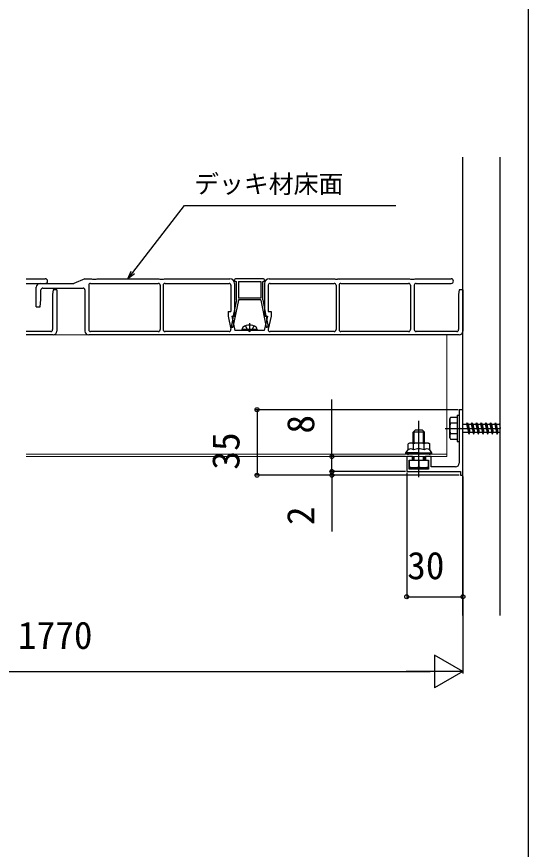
# Model space of a CAD drawing. Units: millimetres, scale not verified. Extents: x -875 to 875, y -1305 to 1298.
# Drawn here: x 601.5 to 875, y 540.3 to 985.4 of the extents above; entities that cross this region are included whole.
import ezdxf
from ezdxf.enums import TextEntityAlignment as Align

# ---------------------------------------------------------------- set-up
doc = ezdxf.new("R2010")
doc.units = ezdxf.units.MM
doc.header["$LTSCALE"] = 8
for name, color, linetype in [('0-2_YKK_11', 7, 'Continuous'), ('0-5_YKK_13', 4, 'Continuous'), ('0-6_YKK_D', 6, 'Continuous'), ('0-7_YKK_ZWAK', 7, 'Continuous'), ('0-8_YSS_K', 3, 'Continuous')]:
    doc.layers.add(name, color=color, linetype=linetype)
doc.layers.add('0-4_YKK_12', color=2, linetype='Continuous', lineweight=18)
doc.styles.add('ＭＳ ゴシック', font='')
doc.styles.get('ＭＳ ゴシック').set_extended_font_data('MS Gothic')

msp = doc.modelspace()

# ---------------------------------------------------------------- linework, layer by layer
at = {"layer": '0-2_YKK_11'}
for points in [[(840, 740.3), (840, 775.3), (838, 775.3), (838, 765.758), (838.12, 765.575), (838.12, 765.025), (838, 764.842), (838, 746.8)], [(836, 744.8), (823, 744.8), (823, 750.3), (820, 750.3), (820, 748.3), (821.7, 748.3), (821.7, 743.6), (811.3, 743.6), (811.3, 748.3), (813, 748.3), (813, 750.3), (810, 750.3), (810, 742.3), (838.8, 742.3), (838.8, 740.3), (840, 740.3)]]:
    msp.add_lwpolyline(points, dxfattribs=at)
msp.add_arc((836, 746.8), 2, 270.00001, 359.99999, dxfattribs=at)
at = {"layer": '0-4_YKK_12'}
for p, q in [((831.5, 815.3), (606.5, 815.3)), ((831.5, 750.3), (831.5, 815.3)), ((831.5, 751.5), (606.5, 751.5)), ((831.5, 750.3), (606.5, 750.3))]:
    msp.add_line(p, q, dxfattribs=at)
at = {"layer": '0-5_YKK_13'}
for p, q in [((606.5, 845.3), (616.75, 845.3)), ((606.5, 842.8), (616.75, 842.8)), ((614, 842.8), (632, 842.8)), ((638, 845.3), (632, 842.8)), ((638, 845.3), (641.5, 845.3)), ((640, 841.8), (640, 818.1)), ((641, 842.8), (677.2, 842.8)), ((641.5, 845.3), (642, 845)), ((642, 845), (644, 845)), ((644, 845), (644.5, 845.3)), ((644.5, 845.3), (677.5, 845.3)), ((677.5, 845.3), (678, 845)), ((678.2, 841.8), (678.2, 818.1)), ((679.8, 841.8), (679.8, 818.1)), ((680, 845), (680.5, 845.3)), ((680.5, 845.3), (715.5, 845.3)), ((680.8, 842.8), (715, 842.8)), ((716, 841.8), (716, 827.8)), ((718, 844.8), (718, 844.4)), ((718, 842.8), (718, 825.3)), ((733.5, 845.3), (718.5, 845.3)), ((718.5, 843.9), (719, 843.9)), ((719, 834), (719, 843.9)), ((720, 843.9), (720, 835)), ((720, 843.9), (732, 843.9)), ((732, 843.9), (732, 835)), ((733, 834), (733, 843.9)), ((733, 843.9), (733.5, 843.9)), ((734, 844.4), (734, 844.8)), ((734, 842.8), (734, 825.3)), ((736, 841.8), (736, 827.8)), ((736.5, 845.3), (771.5, 845.3)), ((737, 842.8), (771.2, 842.8)), ((771.5, 845.3), (772, 845)), ((772, 845), (773, 845)), ((772.2, 841.8), (772.2, 818.1)), ((774, 845), (773, 845)), ((773.8, 841.8), (773.8, 818.1)), ((774, 845), (774.5, 845.3)), ((774.5, 845.3), (811.5, 845.3)), ((774.8, 842.8), (811, 842.8)), ((811.5, 845.3), (812, 845)), ((812, 845), (814, 845)), ((812, 841.8), (812, 818.1)), ((814, 845), (814.5, 845.3)), ((814, 841.8), (814, 818.1)), ((814.5, 845.3), (833.75, 845.3)), ((815, 842.8), (833.75, 842.8)), ((612, 830.3), (612, 840.8)), ((614.5, 834.3), (614.5, 839.3)), ((615.5, 840.3), (637, 840.3)), ((620.7, 836.9), (620.7, 818.1)), ((623, 839.3), (623, 817.3)), ((638, 839.3), (638, 817.3)), ((838, 839.3), (837.7, 836.9)), ((837.7, 836.9), (837.7, 818.1)), ((840, 839.3), (838, 839.3)), ((840, 839.3), (840, 817.3)), ((614, 830.3), (614.5, 834.3)), ((720, 833.899), (717.067, 819.5)), ((719, 834), (717.269, 825.5)), ((732, 835), (720, 835)), ((732, 834), (720, 834)), ((720, 834), (720, 833.899)), ((732, 834), (732, 833.899)), ((732, 833.899), (734.933, 819.5)), ((733, 834), (734.731, 825.5)), ((612, 830.3), (614, 830.3)), ((714.5, 827.8), (716, 827.8)), ((714.5, 827.8), (714.5, 825.3)), ((714.5, 825.3), (716.019, 818.312)), ((716.969, 824.027), (716.25, 820.5)), ((716.5, 825.3), (718, 825.3)), ((716.5, 825.3), (718.174, 817.6)), ((716.969, 825.2), (716.969, 824.027)), ((735.5, 825.3), (733.826, 817.6)), ((734, 825.3), (735.5, 825.3)), ((737.5, 825.3), (735.981, 818.312)), ((736, 827.8), (737.5, 827.8)), ((737.5, 827.8), (737.5, 825.3)), ((716.25, 820.5), (716.337, 819.5)), ((716.337, 819.5), (717.067, 819.5)), ((726, 821.5), (726, 817.6)), ((734.933, 819.5), (735.663, 819.5)), ((735.75, 820.5), (735.663, 819.5)), ((619.7, 817.1), (606.5, 817.1)), ((621, 815.3), (606.5, 815.3)), ((838, 815.3), (640, 815.3)), ((677.2, 817.1), (641, 817.1)), ((715.042, 817.1), (680.8, 817.1)), ((725.5, 817.6), (718.174, 817.6)), ((722, 818.1), (722.141, 818.902)), ((730, 818.1), (722, 818.1)), ((722, 818.1), (722.088, 817.6)), ((729.912, 817.6), (722.088, 817.6)), ((733.826, 817.6), (726.5, 817.6)), ((730, 818.1), (729.859, 818.902)), ((730, 818.1), (729.912, 817.6)), ((771.2, 817.1), (736.958, 817.1)), ((811, 817.1), (774.8, 817.1)), ((836.7, 817.1), (815, 817.1)), ((833, 770.3), (833.433, 771.05)), ((833, 760.3), (833, 770.3)), ((837, 771.05), (833.431, 771.05)), ((837, 772.3), (837, 758.3)), ((837, 772.3), (838, 772.3)), ((837, 771.05), (837, 759.55)), ((838, 772.3), (838, 758.3)), ((816.5, 739.3), (816.5, 769.3)), ((837, 768.187), (833.447, 768.187)), ((840, 767.55), (842, 767.55)), ((842.5, 768.3), (843.25, 762.3)), ((842.75, 767.55), (843.75, 763.05)), ((842.75, 767.55), (844.5, 767.55)), ((844.5, 767.55), (845, 768.3)), ((844.5, 767.55), (845.5, 763.05)), ((845, 768.3), (845.75, 762.3)), ((845, 768.3), (845.25, 767.55)), ((845.25, 767.55), (846.25, 763.05)), ((845.25, 767.55), (847, 767.55)), ((847.5, 768.3), (848.25, 762.3)), ((847.75, 767.55), (849.5, 767.55)), ((847.75, 767.55), (848.75, 763.05)), ((850, 768.3), (850.75, 762.3)), ((850.25, 767.55), (852, 767.55)), ((850.25, 767.55), (851.25, 763.05)), ((852.5, 768.3), (853.25, 762.3)), ((852.75, 767.55), (854.5, 767.55)), ((852.75, 767.55), (853.75, 763.05)), ((855, 768.3), (855.75, 762.3)), ((855.25, 767.55), (857, 767.55)), ((855.25, 767.55), (856.25, 763.05)), ((857.5, 768.3), (858.25, 762.3)), ((857.75, 767.55), (859.5, 767.55)), ((857.75, 767.55), (858.75, 763.05)), ((859.5, 767.55), (860, 768.3)), ((859.5, 767.55), (860, 765.3)), ((819.5, 763.3), (813.5, 763.3)), ((814.04, 757.5), (814.04, 763.84)), ((818.96, 757.5), (818.96, 763.84)), ((830.5, 765.3), (860, 765.3)), ((837, 762.413), (833.447, 762.413)), ((843, 763.05), (840, 763.05)), ((845.5, 763.05), (843.75, 763.05)), ((845.5, 763.05), (845.75, 762.3)), ((845.75, 762.3), (846.25, 763.05)), ((848, 763.05), (846.25, 763.05)), ((850.5, 763.05), (848.75, 763.05)), ((853, 763.05), (851.25, 763.05)), ((855.5, 763.05), (853.75, 763.05)), ((858, 763.05), (856.25, 763.05)), ((860, 763.05), (858.75, 763.05)), ((811.5, 757.5), (810.726, 757.053)), ((810.726, 753.9), (810.726, 757.053)), ((821.5, 757.5), (811.5, 757.5)), ((813.613, 753.9), (813.613, 757.053)), ((819.387, 753.9), (819.387, 757.053)), ((821.5, 757.5), (822.274, 757.053)), ((822.274, 753.9), (822.274, 757.053)), ((833, 760.3), (833.433, 759.55)), ((833.431, 759.55), (837, 759.55)), ((837, 758.3), (838, 758.3)), ((809.5, 751.5), (809.5, 752.3)), ((823.5, 751.5), (823.5, 752.3)), ((823.5, 751.5), (809.5, 751.5)), ((813.5, 748.3), (813.5, 750.3)), ((814.04, 748.3), (814.04, 750.3)), ((816.5, 748.3), (816.5, 744.733)), ((818.96, 748.3), (818.96, 750.3)), ((819.5, 748.3), (819.5, 750.3))]:
    msp.add_line(p, q, dxfattribs=at)
for points in [[(678, 845), (679, 845), (680, 845)], [(623, 839.3), (621, 839.3), (620.7, 836.9)], [(735.031, 825.2), (735.031, 824.027), (735.75, 820.5)], [(723.742, 820.095), (724.855, 817.863), (725.349, 817.6)], [(728.258, 820.095), (727.145, 817.863), (726.651, 817.6)], [(842, 767.55), (842.5, 768.3), (842.75, 767.55)], [(842, 767.55), (843, 763.05), (843.25, 762.3), (843.75, 763.05)], [(847, 767.55), (847.5, 768.3), (847.75, 767.55)], [(847, 767.55), (848, 763.05), (848.25, 762.3), (848.75, 763.05)], [(849.5, 767.55), (850, 768.3), (850.25, 767.55)], [(849.5, 767.55), (850.5, 763.05), (850.75, 762.3), (851.25, 763.05)], [(852, 767.55), (852.5, 768.3), (852.75, 767.55)], [(852, 767.55), (853, 763.05), (853.25, 762.3), (853.75, 763.05)], [(854.5, 767.55), (855, 768.3), (855.25, 767.55)], [(854.5, 767.55), (855.5, 763.05), (855.75, 762.3), (856.25, 763.05)], [(857, 767.55), (857.5, 768.3), (857.75, 767.55)], [(857, 767.55), (858, 763.05), (858.25, 762.3), (858.75, 763.05)], [(813.5, 757.5), (813.5, 763.3), (814.5, 764.3)], [(819.5, 757.5), (819.5, 763.3), (818.5, 764.3), (814.5, 764.3)], [(816.5, 752.3), (809.5, 752.3), (810.726, 753.9)], [(816.5, 752.3), (823.5, 752.3), (822.274, 753.9)]]:
    msp.add_lwpolyline(points, dxfattribs=at)
msp.add_lwpolyline([(811.5, 748.3), (821.5, 748.3), (821.5, 744.3), (811.5, 744.3)], close=True, dxfattribs=at)
for centre, radius, start, end in [((614, 840.8), 2, 90, 180), ((616.75, 844.05), 1.25, 270, 90), ((641, 841.8), 1, 90, 180), ((677.2, 841.8), 1, 0, 90), ((680.8, 841.8), 1, 90, 180), ((715, 841.8), 1, 0, 90), ((715.5, 842.8), 2.5, 0, 90), ((718.5, 844.8), 0.5, 90, 180), ((718.5, 844.4), 0.5, 180, 270), ((733.5, 844.8), 0.5, 0, 90), ((733.5, 844.4), 0.5, 270, 0), ((736.5, 842.8), 2.5, 90, 180), ((737, 841.8), 1, 90, 180), ((771.2, 841.8), 1, 0, 90), ((774.8, 841.8), 1, 90, 180), ((811, 841.8), 1, 0, 90), ((815, 841.8), 1, 90, 180), ((833.75, 844.05), 1.25, 270, 90), ((615.5, 839.3), 1, 90, 180), ((637, 839.3), 1, 0, 90), ((717.269, 825.2), 0.3, 90, 180), ((734.731, 825.2), 0.3, 0, 90), ((723.028, 818.746), 0.9, 122.05588, 170), ((726, 814), 6.5, 57.94412, 122.05588), ((728.972, 818.746), 0.9, 10, 57.94412), ((619.7, 818.1), 1, 270, 0), ((621, 817.3), 2, 270, 0), ((640, 817.3), 2, 180, 270), ((641, 818.1), 1, 180, 270), ((677.2, 818.1), 1, 270, 0), ((680.8, 818.1), 1, 180, 270), ((715.042, 818.1), 1, 270, 12.26477), ((724.25, 817.4), 0.2, 89.92103, 90), ((726, 817.6), 0.5, 180, 0), ((736.958, 818.1), 1, 167.73523, 270), ((771.2, 818.1), 1, 270, 0), ((774.8, 818.1), 1, 180, 270), ((811, 818.1), 1, 270, 0), ((815, 818.1), 1, 180, 270), ((836.7, 818.1), 1, 270, 0), ((838, 817.3), 2, 270, 0), ((835.556, 769.63), 2.556, 146.25178, 214.38425), ((842.553, 765.3), 9.553, 162.41205, 197.58795), ((835.556, 760.97), 2.556, 145.61575, 213.74822), ((812.17, 754.944), 2.556, 55.61575, 124.38425), ((816.5, 747.947), 9.553, 90, 107.58795), ((816.5, 747.947), 9.553, 72.41205, 90), ((820.83, 754.944), 2.556, 55.61575, 124.38425), ((812.17, 751.791), 2.556, 55.61575, 124.38425), ((816.5, 744.793), 9.553, 90, 107.58795), ((816.5, 744.793), 9.553, 72.41205, 90), ((820.83, 751.791), 2.556, 55.61575, 124.38425), ((814, 751.733), 7.433, 250.34714, 289.65286), ((819, 751.733), 7.433, 250.34714, 289.65286)]:
    msp.add_arc(centre, radius, start, end, dxfattribs=at)
for centre, major_axis, start_param, end_param in [((811, 752.3), (1.5, 0), 3.1415927, 4.712389), ((822, 752.3), (-1.5, 0), 1.5707963, 3.1415927)]:
    msp.add_ellipse(centre, major_axis=major_axis, ratio=0.533333, start_param=start_param, end_param=end_param, dxfattribs=at)
at = {"layer": '0-6_YKK_D'}
for p, q in [((770, 750.3), (770, 780.718)), ((837.5, 775.3), (729, 775.3)), ((730, 775.3), (730, 740.3)), ((809.3, 750.3), (769, 750.3)), ((770, 742.3), (770, 750.3)), ((770, 742.3), (770, 746.6)), ((838.1, 740.3), (729, 740.3)), ((809.3, 742.3), (769, 742.3)), ((809.3, 742.3), (769, 742.3)), ((838.1, 740.3), (769, 740.3)), ((770, 742.3), (770, 740.3)), ((770, 742.3), (770, 738)), ((770, 740.3), (770, 710.109)), ((810, 741.6), (810, 674.3)), ((840, 739.6), (840, 674.3)), ((840, 705.3), (840, 634.3)), ((810, 675.3), (840, 675.3)), ((840, 635.3), (824.845, 644.05)), ((824.845, 644.05), (824.845, 626.55)), ((307.5, 635.3), (822.5, 635.3)), ((840, 635.3), (809.689, 635.3)), ((840, 635.3), (824.845, 626.55))]:
    msp.add_line(p, q, dxfattribs=at)
for points in [[(661, 845.3), (663.595, 848.666), (691.22, 884.505), (804.247, 884.505)], [(664.497, 847.971), (661, 845.3), (662.693, 849.361)]]:
    msp.add_lwpolyline(points, dxfattribs=at)
for centre in [(730, 775.3), (770, 750.3), (770, 742.3), (770, 742.3), (730, 740.3), (770, 740.3), (810, 675.3), (840, 675.3)]:
    msp.add_circle(centre, 1.075, dxfattribs=at)
at = {"layer": '0-7_YKK_ZWAK'}
msp.add_lwpolyline([(-875, -1304.7), (875, -1304.7), (875, 1245.3)], dxfattribs=at)
at = {"layer": '0-8_YSS_K'}
for p, q in [((840, 665.3), (840, 910.3)), ((860, 665.3), (860, 910.3))]:
    msp.add_line(p, q, dxfattribs=at)

# ---------------------------------------------------------------- texts
at = {"layer": '0-6_YKK_D', "style": 'ＭＳ ゴシック'}
for s, height, p in [('デッキ材床面', 9.751, (696.336, 888.167)), ('30', 14.66, (810.227, 680.3)), ('D＝870、1170、1470、1770', 14.66, (402.5, 643.027))]:
    msp.add_text(s, height=height, dxfattribs=at).set_placement(p, align=Align.BOTTOM_LEFT)
for s, p in [('8', (765, 762.536)), ('35', (725, 743.255)), ('2', (765, 713.632))]:
    msp.add_text(s, height=14.66, rotation=90, dxfattribs=at).set_placement(p, align=Align.BOTTOM_LEFT)

doc.saveas('drawing.dxf')
